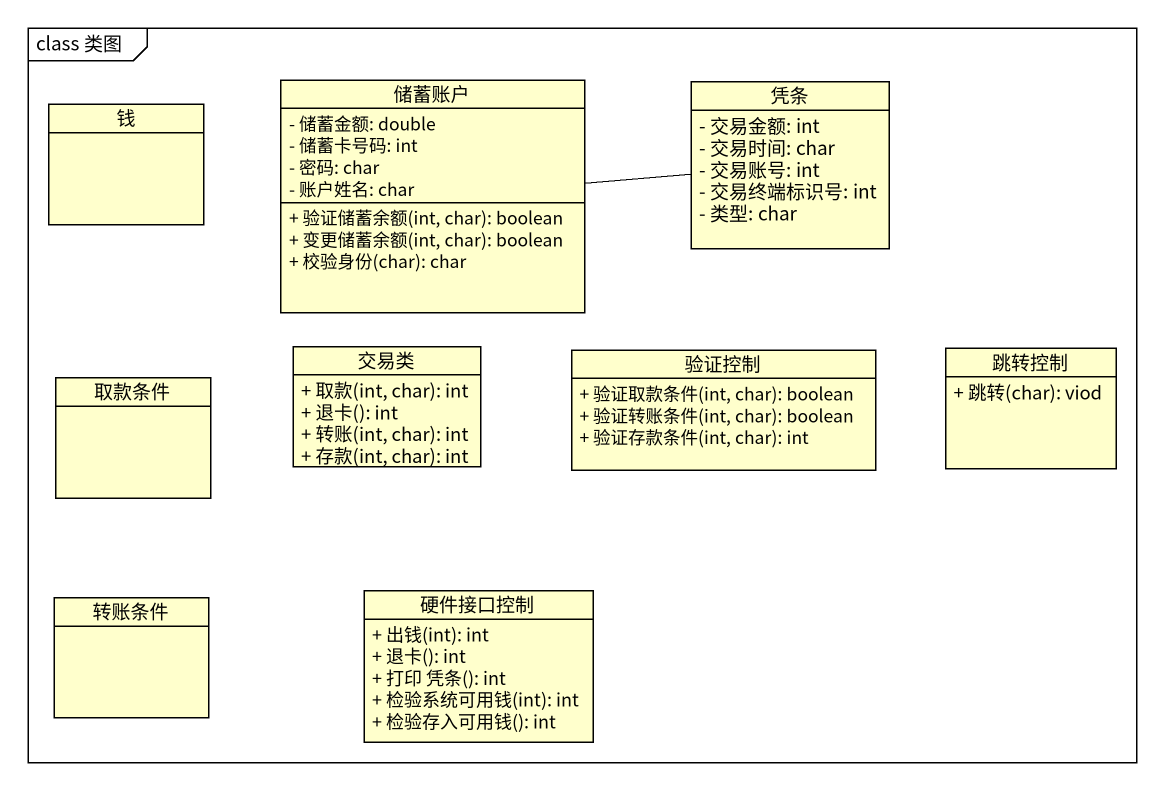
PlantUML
@startuml
mainframe class 类图
hide circle
hide empty members
skinparam classAttributeIconSize 0
class 钱
class 储蓄账户 {
  - 储蓄金额: double
  - 储蓄卡号码: int
  - 密码: char
  - 账户姓名: char
  + 验证储蓄余额(int, char): boolean
  + 变更储蓄余额(int, char): boolean
  + 校验身份(char): char
}
class 凭条 {
  - 交易金额: int
  - 交易时间: char
  - 交易账号: int
  - 交易终端标识号: int
  - 类型: char
}
class 取款条件
class 交易类 {
  + 取款(int, char): int
  + 退卡(): int
  + 转账(int, char): int
  + 存款(int, char): int
}
class 验证控制 {
  + 验证取款条件(int, char): boolean
  + 验证转账条件(int, char): boolean
  + 验证存款条件(int, char): int
}
class 跳转控制 {
  + 跳转(char): viod
}
class 转账条件
class 硬件接口控制 {
  + 出钱(int): int
  + 退卡(): int
  + 打印 凭条(): int
  + 检验系统可用钱(int): int
  + 检验存入可用钱(): int
}
储蓄账户 -right- 凭条
@enduml
